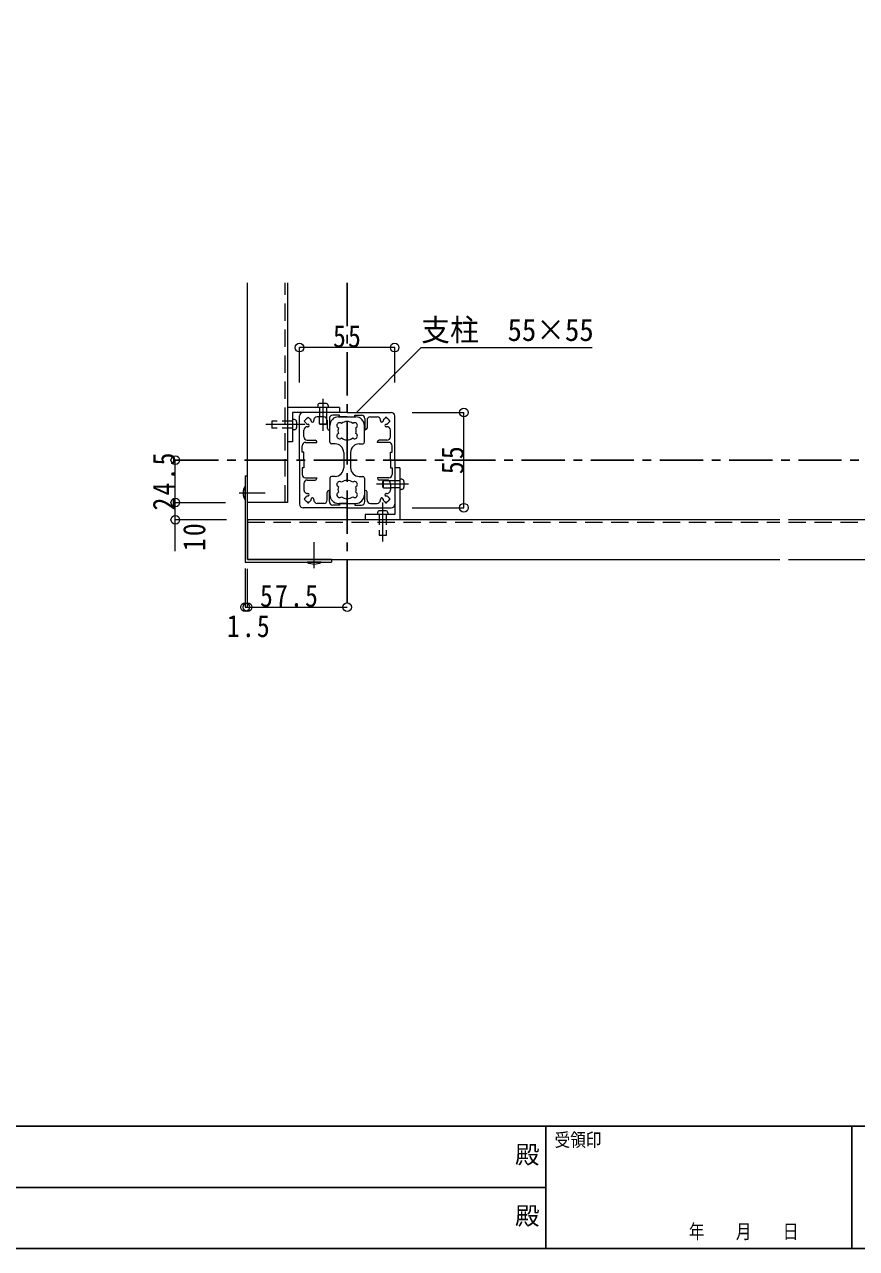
# Model space of a CAD drawing. Units: millimetres at full size, sheet at 1:5; some dimension numbers follow another scale. Extents: x -1050 to 1050, y -742 to 742.
# Drawn here: x -338 to 142, y -708 to 0 of the extents above; entities that cross this region are included whole.
import ezdxf
from ezdxf.enums import TextEntityAlignment as Align

# ---------------------------------------------------------------- set-up
doc = ezdxf.new("R2010")
doc.units = ezdxf.units.MM
doc.header["$LTSCALE"] = 5
for name, pattern in [('CHAIN1', [8, 5, -1, 1, -1]), ('DASHED1', [1.8, 1.2, -0.6]), ('DASHED2', [3, 2, -1])]:
    doc.linetypes.add(name, pattern=pattern)
doc.layers.add('0-0_通り芯', color=7, linetype='CHAIN1')
doc.layers.add('1-5_図枠1_1', color=7, linetype='Continuous')
for name, color, linetype, lineweight in [('0-3_寸法', 54, 'Continuous', 20), ('0-4_手摺部材', 92, 'Continuous', 20), ('0-5_手すり子', 12, 'Continuous', 20), ('0-9_文字', 3, 'Continuous', 20), ('0-A_支柱', 6, 'Continuous', 20), ('0-B_足元', 4, 'Continuous', 20)]:
    doc.layers.add(name, color=color, linetype=linetype, lineweight=lineweight)
doc.styles.add('ＭＳ ゴシック', font='')
doc.styles.add('ＭＳ 明朝', font='')
doc.styles.get('ＭＳ ゴシック').set_extended_font_data('MS Gothic')
doc.styles.get('ＭＳ 明朝').set_extended_font_data('MS Mincho')

# ---------------------------------------------------------------- blocks, each defined once
blk = doc.blocks.new('dimension_origin')
at = {"color": 0, "linetype": 'Continuous', "lineweight": -2}
blk.add_circle((0, 0), 1.25, dxfattribs=at)

msp = doc.modelspace()

# ---------------------------------------------------------------- linework, layer by layer
at = {"layer": '0-0_通り芯'}
for p, q in [((-151.98, -149.383), (-151.98, -336.793)), ((-251.253, -251.793), (859.733, -251.793))]:
    msp.add_line(p, q, dxfattribs=at)
at = {"layer": '0-3_寸法'}
for p, q in [((-179.48, -206.936), (-179.48, -186.793)), ((-124.513, -186.793), (-179.48, -186.793)), ((-124.48, -206.936), (-124.48, -186.793)), ((-114.48, -224.293), (-84.48, -224.293)), ((-84.48, -279.293), (-84.48, -224.293)), ((-251.253, -276.293), (-251.253, -251.793)), ((-251.253, -276.293), (-222.262, -276.293)), ((-251.253, -304.41), (-251.253, -276.293)), ((-114.48, -279.293), (-84.48, -279.293)), ((-221.632, -286.293), (-251.253, -286.293)), ((-210.98, -314.518), (-210.979, -336.793)), ((-209.48, -336.793), (-209.48, -314.575)), ((-210.98, -336.793), (-209.479, -336.793)), ((-209.479, -336.793), (-151.98, -336.793))]:
    msp.add_line(p, q, dxfattribs=at)
at = {"layer": '0-4_手摺部材'}
for p, q in [((-164.319, -219.018), (-167.641, -219.018)), ((-156.48, -221.293), (-186.48, -221.293)), ((-168.948, -220.216), (-169.042, -221.293)), ((-163.012, -220.216), (-162.917, -221.293)), ((-156.48, -221.293), (-156.48, -224.293)), ((-182.403, -228.325), (-183.48, -228.23)), ((-181.205, -229.632), (-181.205, -232.954)), ((-167.98, -230.793), (-167.98, -226.793)), ((-167.48, -231.293), (-167.98, -230.793)), ((-167.98, -230.793), (-163.98, -230.793)), ((-164.48, -231.293), (-167.48, -231.293)), ((-164.48, -231.293), (-163.98, -230.793)), ((-163.98, -227.47), (-163.98, -230.757)), ((-182.403, -234.261), (-183.48, -234.355)), ((-210.98, -260.793), (-209.48, -260.793)), ((-210.98, -260.793), (-210.98, -310.793)), ((-209.48, -309.293), (-209.48, -260.793)), ((-121.48, -256.293), (-124.48, -256.293)), ((-121.48, -256.293), (-121.48, -286.293)), ((-210.98, -274.793), (-210.98, -266.793)), ((-131.48, -264.293), (-130.98, -263.793)), ((-131.48, -264.293), (-131.48, -267.293)), ((-131.48, -267.293), (-130.98, -267.793)), ((-130.98, -267.793), (-130.98, -263.793)), ((-130.98, -267.793), (-126.98, -267.793)), ((-127.657, -263.793), (-130.944, -263.793)), ((-120.403, -262.825), (-121.48, -262.73)), ((-120.403, -268.761), (-121.48, -268.855)), ((-119.205, -264.132), (-119.205, -267.454)), ((-134.448, -282.216), (-134.543, -283.293)), ((-129.819, -281.018), (-133.141, -281.018)), ((-128.512, -282.216), (-128.418, -283.293)), ((-210.98, -310.793), (-160.98, -310.793)), ((-160.98, -309.293), (-209.48, -309.293)), ((-166.98, -310.793), (-174.98, -310.793)), ((-160.98, -309.293), (-160.98, -310.793))]:
    msp.add_line(p, q, dxfattribs=at)
at = {"layer": '0-4_手摺部材', "linetype": 'CHAIN1'}
for p, q in [((-165.98, -216.313), (-165.98, -234.793)), ((-176.5, -231.293), (-198.98, -231.293)), ((-116.5, -265.793), (-134.98, -265.793)), ((-214.402, -270.793), (-199.318, -270.793)), ((-131.48, -276.313), (-131.48, -298.793)), ((-170.98, -314.215), (-170.98, -299.131))]:
    msp.add_line(p, q, dxfattribs=at)
at = {"layer": '0-4_手摺部材', "linetype": 'DASHED1'}
for p, q in [((-167.98, -221.293), (-167.98, -226.793)), ((-163.98, -221.293), (-163.98, -227.47)), ((-183.48, -233.293), (-195.48, -233.293)), ((-163.98, -230.757), (-163.98, -230.793)), ((-130.944, -263.793), (-130.98, -263.793)), ((-121.48, -263.793), (-127.657, -263.793)), ((-121.48, -267.793), (-126.98, -267.793)), ((-133.48, -283.293), (-133.48, -295.293))]:
    msp.add_line(p, q, dxfattribs=at)
at = {"layer": '0-4_手摺部材'}
for points in [[(-156.48, -224.293), (-183.48, -224.293), (-183.48, -241.293), (-186.48, -241.293)], [(-124.48, -256.293), (-124.48, -283.293), (-141.48, -283.293), (-141.48, -286.293)]]:
    msp.add_lwpolyline(points, dxfattribs=at)
at = {"layer": '0-4_手摺部材', "linetype": 'DASHED1'}
for points in [[(-183.48, -229.293), (-195.48, -229.293), (-195.48, -233.293)], [(-129.48, -283.293), (-129.48, -295.293), (-133.48, -295.293)]]:
    msp.add_lwpolyline(points, dxfattribs=at)
at = {"layer": '0-4_手摺部材'}
for centre, radius, start, end in [((-167.641, -220.331), 1.312, 90, 175), ((-164.319, -220.331), 1.312, 5, 90), ((-182.518, -229.632), 1.312, 0, 85), ((-182.518, -232.954), 1.312, 275, 360), ((-204.257, -270.793), 7.823, 149.2475, 210.7525), ((-120.518, -264.132), 1.312, 0, 85), ((-120.518, -267.454), 1.312, 275, 360), ((-133.141, -282.331), 1.312, 90, 175), ((-129.819, -282.331), 1.312, 5, 90), ((-170.98, -304.07), 7.823, 239.2475, 300.7525)]:
    msp.add_arc(centre, radius, start, end, dxfattribs=at)
at = {"layer": '0-5_手すり子'}
for p, q in [((-209.48, -276.293), (-209.48, -149.383)), ((-186.48, -149.383), (-186.48, -276.293)), ((-186.48, -276.293), (-209.48, -276.293)), ((-209.48, -286.293), (-209.48, -309.293)), ((98.02, -286.293), (-209.48, -286.293)), ((247.02, -286.293), (103.02, -286.293)), ((-209.48, -309.293), (98.02, -309.293)), ((103.02, -309.293), (247.02, -309.293))]:
    msp.add_line(p, q, dxfattribs=at)
at = {"layer": '0-5_手すり子', "linetype": 'DASHED2'}
for p, q in [((-187.78, -276.293), (-187.78, -149.383)), ((-209.48, -287.593), (98.02, -287.593)), ((103.02, -287.593), (247.02, -287.593))]:
    msp.add_line(p, q, dxfattribs=at)
at = {"layer": '0-9_文字'}
msp.add_lwpolyline([(-146.647, -224.293), (-109.147, -186.793), (-10.397, -186.793)], dxfattribs=at)
at = {"layer": '0-A_支柱'}
for p, q in [((-179.48, -251.793), (-179.48, -226.293)), ((-179.48, -251.793), (-179.48, -226.293)), ((-151.98, -224.293), (-177.48, -224.293)), ((-151.98, -224.293), (-177.48, -224.293)), ((-151.98, -224.293), (-126.48, -224.293)), ((-151.98, -224.293), (-126.48, -224.293)), ((-124.48, -251.793), (-124.48, -226.293)), ((-124.48, -251.793), (-124.48, -226.293)), ((-165.48, -226.793), (-169.254, -226.793)), ((-165.48, -226.793), (-169.254, -226.793)), ((-163.48, -228.793), (-163.48, -233.293)), ((-163.48, -228.793), (-163.48, -233.293)), ((-162.23, -227.793), (-162.23, -234.293)), ((-162.23, -227.793), (-162.23, -234.293)), ((-141.73, -227.793), (-141.73, -234.293)), ((-141.73, -227.793), (-141.73, -234.293)), ((-140.48, -228.793), (-140.48, -233.293)), ((-140.48, -228.793), (-140.48, -233.293)), ((-138.48, -226.793), (-134.706, -226.793)), ((-138.48, -226.793), (-134.706, -226.793)), ((-176.98, -238.293), (-176.98, -234.519)), ((-176.98, -238.293), (-176.98, -234.519)), ((-174.98, -240.293), (-170.48, -240.293)), ((-174.98, -240.293), (-170.48, -240.293)), ((-162.23, -234.293), (-162.48, -234.293)), ((-162.23, -234.293), (-162.48, -234.293)), ((-141.73, -234.293), (-141.48, -234.293)), ((-141.73, -234.293), (-141.48, -234.293)), ((-128.98, -240.293), (-133.48, -240.293)), ((-128.98, -240.293), (-133.48, -240.293)), ((-126.98, -238.293), (-126.98, -234.519)), ((-126.98, -238.293), (-126.98, -234.519)), ((-175.98, -241.543), (-169.48, -241.543)), ((-175.98, -241.543), (-169.48, -241.543)), ((-169.48, -241.543), (-169.48, -241.293)), ((-169.48, -241.543), (-169.48, -241.293)), ((-134.48, -241.543), (-134.48, -241.293)), ((-134.48, -241.543), (-134.48, -241.293)), ((-127.98, -241.543), (-134.48, -241.543)), ((-127.98, -241.543), (-134.48, -241.543)), ((-179.48, -251.793), (-179.48, -277.293)), ((-124.48, -251.793), (-124.48, -277.293)), ((-176.98, -265.293), (-176.98, -269.067)), ((-175.98, -262.043), (-169.48, -262.043)), ((-174.98, -263.293), (-170.48, -263.293)), ((-169.48, -262.043), (-169.48, -262.293)), ((-134.48, -262.043), (-134.48, -262.293)), ((-127.98, -262.043), (-134.48, -262.043)), ((-128.98, -263.293), (-133.48, -263.293)), ((-126.98, -265.293), (-126.98, -269.067)), ((-163.48, -274.793), (-163.48, -270.293)), ((-162.23, -269.293), (-162.48, -269.293)), ((-162.23, -275.793), (-162.23, -269.293)), ((-141.73, -269.293), (-141.48, -269.293)), ((-141.73, -275.793), (-141.73, -269.293)), ((-140.48, -274.793), (-140.48, -270.293)), ((-151.98, -279.293), (-177.48, -279.293)), ((-165.48, -276.793), (-169.254, -276.793)), ((-151.98, -279.293), (-126.48, -279.293)), ((-138.48, -276.793), (-134.706, -276.793))]:
    msp.add_line(p, q, dxfattribs=at)
for points in [[(-151.98, -226.693), (-156.48, -226.693), (-156.48, -225.793), (-160.23, -225.793)], [(-151.98, -226.693), (-156.48, -226.693), (-156.48, -225.793), (-160.23, -225.793)], [(-151.98, -226.693), (-147.48, -226.693), (-147.48, -225.793), (-143.73, -225.793)], [(-151.98, -226.693), (-147.48, -226.693), (-147.48, -225.793), (-143.73, -225.793)], [(-177.08, -251.793), (-177.08, -247.293), (-177.98, -247.293), (-177.98, -243.543)], [(-177.08, -251.793), (-177.08, -247.293), (-177.98, -247.293), (-177.98, -243.543)], [(-126.88, -251.793), (-126.88, -247.293), (-125.98, -247.293), (-125.98, -243.543)], [(-126.88, -251.793), (-126.88, -247.293), (-125.98, -247.293), (-125.98, -243.543)], [(-177.08, -251.793), (-177.08, -256.293), (-177.98, -256.293), (-177.98, -260.043)], [(-126.88, -251.793), (-126.88, -256.293), (-125.98, -256.293), (-125.98, -260.043)], [(-151.98, -276.893), (-156.48, -276.893), (-156.48, -277.793), (-160.23, -277.793)], [(-151.98, -276.893), (-147.48, -276.893), (-147.48, -277.793), (-143.73, -277.793)]]:
    msp.add_lwpolyline(points, dxfattribs=at)
for centre, radius, start, end in [((-177.48, -226.293), 2, 135.00001, 180), ((-177.48, -226.293), 2, 135.00001, 180), ((-177.48, -226.293), 2, 89.99998, 134.99997), ((-177.48, -226.293), 2, 89.99998, 134.99997), ((-160.23, -227.793), 2, 89.99998, 180.00002), ((-160.23, -227.793), 2, 89.99998, 180.00002), ((-143.73, -227.793), 2, 359.99998, 90.00002), ((-143.73, -227.793), 2, 359.99998, 90.00002), ((-126.48, -226.293), 2, 45.00003, 90.00002), ((-126.48, -226.293), 2, 45.00003, 90.00002), ((-126.48, -226.293), 2, 0, 44.99999), ((-126.48, -226.293), 2, 0, 44.99999), ((-174.98, -234.519), 2, 84.53498, 180), ((-174.98, -234.519), 2, 84.53498, 180), ((-176.23, -229.293), 0.5, 81.78679, 278.21321), ((-176.23, -229.293), 0.5, 81.78679, 278.21321), ((-174.48, -229.293), 1.75, 135, 163.57358), ((-174.48, -229.293), 1.75, 135, 163.57358), ((-174.48, -229.293), 1.75, 196.42642, 267.5424), ((-174.48, -229.293), 1.75, 196.42642, 267.5424), ((-174.48, -229.293), 1.75, 106.42643, 135), ((-174.48, -229.293), 1.75, 106.42643, 135), ((-174.48, -227.543), 0.5, 351.78674, 188.21321), ((-174.48, -227.543), 0.5, 351.78674, 188.21321), ((-174.48, -229.293), 3.25, 264.53498, 267.5424), ((-174.48, -229.293), 3.25, 264.53498, 267.5424), ((-174.587, -231.791), 0.75, 267.5424, 87.5424), ((-174.587, -231.791), 0.75, 267.5424, 87.5424), ((-174.48, -229.293), 1.75, 2.45761, 73.57357), ((-174.48, -229.293), 1.75, 2.45761, 73.57357), ((-171.982, -229.186), 0.75, 182.4576, 2.45754), ((-171.982, -229.186), 0.75, 182.4576, 2.45754), ((-169.254, -228.793), 2, 89.99998, 185.46501), ((-169.254, -228.793), 2, 89.99998, 185.46501), ((-174.48, -229.293), 3.25, 2.45759, 5.46502), ((-174.48, -229.293), 3.25, 2.45759, 5.46502), ((-165.48, -228.793), 2, 0.00002, 90), ((-165.48, -228.793), 2, 0.00002, 90), ((-162.48, -233.293), 1, 180.00002, 270.00002), ((-162.48, -233.293), 1, 180.00002, 270.00002), ((-141.48, -233.293), 1, 269.99998, 359.99998), ((-141.48, -233.293), 1, 269.99998, 359.99998), ((-138.48, -228.793), 2, 90, 179.99998), ((-138.48, -228.793), 2, 90, 179.99998), ((-134.706, -228.793), 2, 354.53499, 90.00002), ((-134.706, -228.793), 2, 354.53499, 90.00002), ((-131.978, -229.186), 0.75, 177.54246, 357.5424), ((-131.978, -229.186), 0.75, 177.54246, 357.5424), ((-129.48, -229.293), 3.25, 174.53498, 177.54241), ((-129.48, -229.293), 3.25, 174.53498, 177.54241), ((-129.48, -229.293), 1.75, 106.42643, 177.54239), ((-129.48, -229.293), 1.75, 106.42643, 177.54239), ((-129.373, -231.791), 0.75, 92.4576, 272.4576), ((-129.373, -231.791), 0.75, 92.4576, 272.4576), ((-129.48, -227.543), 0.5, 351.78679, 188.21326), ((-129.48, -227.543), 0.5, 351.78679, 188.21326), ((-129.48, -229.293), 1.75, 272.4576, 343.57358), ((-129.48, -229.293), 1.75, 272.4576, 343.57358), ((-129.48, -229.293), 3.25, 272.4576, 275.46502), ((-129.48, -229.293), 3.25, 272.4576, 275.46502), ((-128.98, -234.519), 2, 0, 95.46502), ((-128.98, -234.519), 2, 0, 95.46502), ((-129.48, -229.293), 1.75, 45, 73.57357), ((-129.48, -229.293), 1.75, 45, 73.57357), ((-129.48, -229.293), 1.75, 16.42642, 45), ((-129.48, -229.293), 1.75, 16.42642, 45), ((-127.73, -229.293), 0.5, 261.78679, 98.21321), ((-127.73, -229.293), 0.5, 261.78679, 98.21321), ((-174.98, -238.293), 2, 180, 270), ((-174.98, -238.293), 2, 180, 270), ((-170.48, -241.293), 1, 0, 90), ((-170.48, -241.293), 1, 0, 90), ((-133.48, -241.293), 1, 90, 180), ((-133.48, -241.293), 1, 90, 180), ((-128.98, -238.293), 2, 270, 360), ((-128.98, -238.293), 2, 270, 360), ((-175.98, -243.543), 2, 90, 180), ((-175.98, -243.543), 2, 90, 180), ((-127.98, -243.543), 2, 0, 90), ((-127.98, -243.543), 2, 0, 90), ((-175.98, -260.043), 2, 180, 270), ((-127.98, -260.043), 2, 270, 360), ((-174.98, -265.293), 2, 90, 180), ((-170.48, -262.293), 1, 270, 360), ((-133.48, -262.293), 1, 180, 270), ((-128.98, -265.293), 2, 0, 90), ((-174.98, -269.067), 2, 180, 275.46502), ((-176.23, -274.293), 0.5, 81.78679, 278.21321), ((-174.48, -274.293), 1.75, 92.4576, 163.57358), ((-174.48, -274.293), 1.75, 196.42642, 225), ((-174.48, -274.293), 1.75, 225, 253.57357), ((-174.48, -274.293), 3.25, 92.4576, 95.46502), ((-174.587, -271.795), 0.75, 272.4576, 92.4576), ((-174.48, -274.293), 1.75, 286.42643, 357.54239), ((-171.982, -274.4), 0.75, 357.54246, 177.5424), ((-169.254, -274.793), 2, 174.53499, 270.00002), ((-174.48, -274.293), 3.25, 354.53498, 357.54241), ((-165.48, -274.793), 2, 270, 359.99998), ((-162.48, -270.293), 1, 89.99998, 179.99998), ((-160.23, -275.793), 2, 179.99998, 270.00002), ((-143.73, -275.793), 2, 269.99998, 0.00002), ((-141.48, -270.293), 1, 0.00002, 90.00002), ((-138.48, -274.793), 2, 180.00002, 270), ((-134.706, -274.793), 2, 269.99998, 5.46501), ((-131.978, -274.4), 0.75, 2.4576, 182.45754), ((-129.48, -274.293), 3.25, 182.45759, 185.46502), ((-129.48, -274.293), 1.75, 182.45761, 253.57357), ((-129.373, -271.795), 0.75, 87.5424, 267.5424), ((-129.48, -274.293), 1.75, 16.42642, 87.5424), ((-129.48, -274.293), 3.25, 84.53498, 87.5424), ((-128.98, -269.067), 2, 264.53498, 360), ((-129.48, -274.293), 1.75, 286.42643, 315), ((-129.48, -274.293), 1.75, 315, 343.57358), ((-127.73, -274.293), 0.5, 261.78679, 98.21321), ((-177.48, -277.293), 2, 180, 224.99999), ((-177.48, -277.293), 2, 225.00003, 270.00002), ((-174.48, -276.043), 0.5, 171.78679, 8.21326), ((-129.48, -276.043), 0.5, 171.78674, 8.21321), ((-126.48, -277.293), 2, 269.99998, 314.99997), ((-126.48, -277.293), 2, 315.00001, 360)]:
    msp.add_arc(centre, radius, start, end, dxfattribs=at)
at = {"layer": '0-B_足元'}
for p, q in [((-161.98, -241.393), (-161.98, -231.793)), ((-156.98, -226.793), (-146.98, -226.793)), ((-141.98, -241.393), (-141.98, -231.793)), ((-158.98, -242.393), (-160.98, -242.393)), ((-153.98, -247.393), (-153.98, -256.193)), ((-149.98, -247.393), (-149.98, -256.193)), ((-144.98, -242.393), (-142.98, -242.393)), ((-158.98, -261.193), (-160.98, -261.193)), ((-144.98, -261.193), (-142.98, -261.193)), ((-161.98, -262.193), (-161.98, -271.793)), ((-141.98, -262.193), (-141.98, -271.793)), ((-156.98, -276.793), (-146.98, -276.793))]:
    msp.add_line(p, q, dxfattribs=at)
for centre, radius, start, end in [((-156.98, -231.793), 5, 90, 180), ((-156.321, -231.753), 1.6, 46.3184, 243.6816), ((-151.98, -234.793), 5.3, 162.3632, 197.6368), ((-151.98, -234.793), 5.3, 52.3632, 127.6368), ((-147.638, -231.753), 1.6, 296.3184, 133.6816), ((-146.98, -231.793), 5, 0, 90), ((-151.98, -234.793), 5.3, 342.3632, 17.6368), ((-156.321, -237.833), 1.6, 116.3184, 313.6816), ((-151.98, -234.793), 5.3, 232.36321, 307.63679), ((-147.638, -237.833), 1.6, 226.3184, 63.6816), ((-160.98, -241.393), 1, 180, 270), ((-158.98, -247.393), 5, 0, 90), ((-144.98, -247.393), 5, 90, 180), ((-142.98, -241.393), 1, 270, 360), ((-160.98, -262.193), 1, 90, 180), ((-158.98, -256.193), 5, 270, 360), ((-144.98, -256.193), 5, 180, 270), ((-142.98, -262.193), 1, 0, 90), ((-156.321, -265.753), 1.6, 46.3184, 243.6816), ((-151.98, -268.793), 5.3, 162.3632, 197.6368), ((-151.98, -268.793), 5.3, 52.36321, 127.63679), ((-147.638, -265.753), 1.6, 296.3184, 133.6816), ((-151.98, -268.793), 5.3, 342.3632, 17.6368), ((-156.98, -271.793), 5, 180, 270), ((-156.321, -271.833), 1.6, 116.3184, 313.6816), ((-151.98, -268.793), 5.3, 232.3632, 307.6368), ((-147.638, -271.833), 1.6, 226.3184, 63.6816), ((-146.98, -271.793), 5, 270, 360)]:
    msp.add_arc(centre, radius, start, end, dxfattribs=at)
at = {"layer": '1-5_図枠1_1'}
for p, q in [((-990, -636.793), (990, -636.793)), ((-37.121, -636.793), (-37.121, -707.5)), ((139.646, -636.793), (139.646, -707.5)), ((-990, -672.146), (-37.121, -672.146))]:
    msp.add_line(p, q, dxfattribs=at)
msp.add_lwpolyline([(-990, 682.5), (-990, -707.5), (990, -707.5)], dxfattribs=at)

# ---------------------------------------------------------------- block references
at = {"layer": '0-3_寸法', "xscale": 2, "yscale": 2}
for p, rotation in [((-179.48, -186.793), 180), ((-84.48, -224.293), 90), ((-251.253, -251.793), 90), ((-251.253, -276.293), 90), ((-251.253, -276.293), 270), ((-84.48, -279.293), 270), ((-251.253, -286.293), 270), ((-209.479, -336.793), 180), ((-151.98, -336.793), 180)]:
    msp.add_blockref('dimension_origin', p, dxfattribs=dict(at, rotation=rotation))
for p in [(-124.513, -186.793), (-210.98, -336.793), (-209.479, -336.793)]:
    msp.add_blockref('dimension_origin', p, dxfattribs=at)

# ---------------------------------------------------------------- texts
at = {"layer": '0-3_寸法', "char_height": 12.83, "attachment_point": 7, "style": 'ＭＳ ゴシック'}
for s, insert in [('\\T1.17;\\W0.85;55', (-160.121, -186.793)), ('\\T1.17;\\W0.85;57.5', (-202.332, -336.793)), ('\\T1.17;\\W0.85;1.5', (-221.48, -354.293))]:
    msp.add_mtext(s, dxfattribs=dict(at, insert=insert))
at = {"layer": '0-3_寸法', "char_height": 12.83, "attachment_point": 7, "rotation": 90, "style": 'ＭＳ ゴシック'}
for s, insert in [('\\T1.17;\\W0.85;55', (-84.48, -259.918)), ('\\T1.17;\\W0.85;24.5', (-251.253, -280.918)), ('\\T1.17;\\W0.85;10', (-233.753, -304.41))]:
    msp.add_mtext(s, dxfattribs=dict(at, insert=insert))
at = {"layer": '0-9_文字', "style": 'ＭＳ ゴシック', "width": 0.95}
msp.add_text('支柱\u300055×55', height=12.83, dxfattribs=at).set_placement((-109.147, -186.793), align=Align.BOTTOM_LEFT)
at = {"layer": '1-5_図枠1_1', "style": 'ＭＳ 明朝'}
for s, height, width, p in [('受領印', 7.776, 0.85, (-32.071, -650.934)), ('年\u3000\u3000月\u3000\u3000日', 8.294, 0.8, (45.454, -704.318))]:
    msp.add_text(s, height=height, dxfattribs=dict(at, width=width)).set_placement(p, align=Align.BOTTOM_LEFT)
for p in [(-54.956, -661.527), (-54.956, -696.88)]:
    msp.add_text('殿', height=10.37, dxfattribs=at).set_placement(p, align=Align.BOTTOM_LEFT)

doc.saveas('drawing.dxf')
